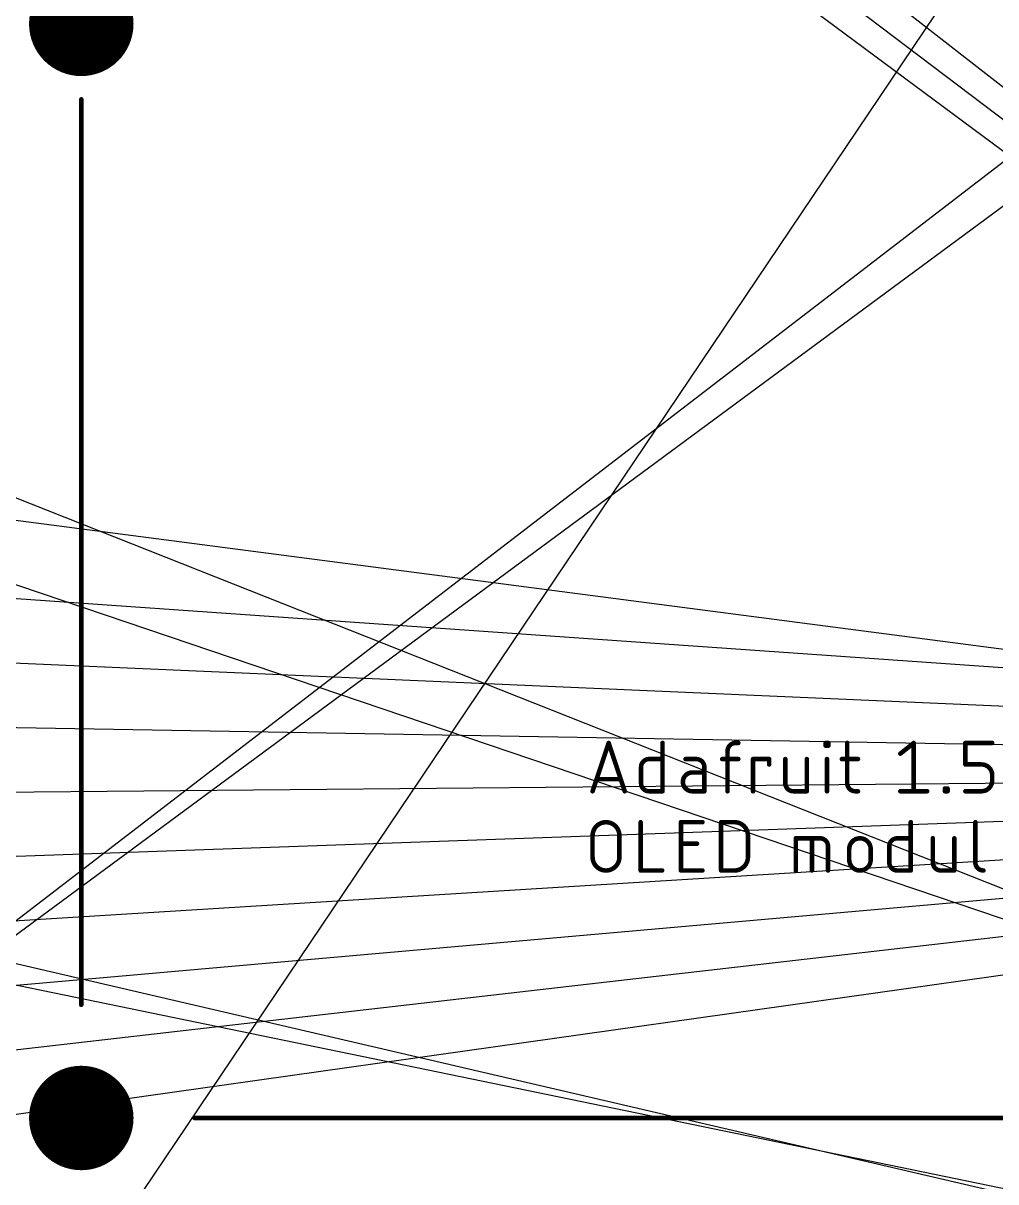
# Model space of a CAD drawing. Extents: x -180 to 275, y -75 to 92.
# Drawn here: x 204.95 to 237.67, y -12.15 to 26.85 of the extents above; entities that cross this region are included whole.
import ezdxf

# ---------------------------------------------------------------- set-up
doc = ezdxf.new("R2010")
doc.units = 0
for name, color, linetype in [('17', 110, 'CONTINUOUS'), ('19', 53, 'CONTINUOUS'), ('21', 253, 'CONTINUOUS')]:
    doc.layers.add(name, color=color, linetype=linetype)

# ---------------------------------------------------------------- blocks, each defined once
blk = doc.blocks.new('ROUNDP')
at = {"const_width": 0.5}
blk.add_lwpolyline([(0, -0.25, 1), (0, 0.25, 1), (0, -0.25)], format="xyb", dxfattribs=at)

msp = doc.modelspace()

# ---------------------------------------------------------------- linework, layer by layer
at = {"layer": '19'}
for p, q in [((187.54, 60), (262.8, 4.0475)), ((190.08, 60), (262.8, 4.6825)), ((192.62, 60), (262.8, 5.3175)), ((117.54, 37.46), (268.73, -13.73)), ((147.6, 33.5), (270, -15)), ((253.73, 32.38), (172.275, -27.8)), ((251.19, 32.38), (172.925, -27.8)), ((188.73, -42.54), (236.11, 27.846)), ((97.5701, 15), (262.8, 3.4125)), ((186.19, 12.54), (248, 4.4666)), ((117.54, 12.46), (268.73, -18.73)), ((97.5701, 10), (262.8, 2.7775)), ((147.6, 8.5), (270, -20)), ((97.5701, 5), (262.8, 2.1425)), ((97.5701, 0), (262.8, 1.5075)), ((97.5701, -5), (262.8, 0.8725)), ((97.5701, -10), (262.8, 0.2375)), ((97.5701, -15), (262.8, -0.3975)), ((97.5701, -20), (262.8, -1.0325)), ((97.5701, -25), (262.8, -1.6675))]:
    msp.add_line(p, q, dxfattribs=at)
at = {"layer": '21', "const_width": 0.1524}
for points in [[(206.9, -6.19), (206.9, 24.29)], [(224.1028, 0.9982), (224.6447, 2.6238)], [(224.6447, 2.6238), (225.1865, 0.9982)], [(226.4575, 2.6238), (226.4575, 0.9982)], [(228.6447, 0.9982), (228.6447, 2.3529)], [(228.9157, 2.6238), (229.006, 2.6238)], [(231.9462, 2.5335), (231.9462, 2.6238)], [(231.9462, 2.6238), (232.0365, 2.6238)], [(232.0365, 2.5335), (231.9462, 2.5335)], [(232.0365, 2.6238), (232.0365, 2.5335)], [(232.671, 2.6238), (232.671, 1.2691)], [(234.4576, 2.2626), (234.9092, 2.6238)], [(234.9092, 2.6238), (234.9092, 0.9982)], [(236.646, 1.9013), (236.646, 2.6238)], [(236.646, 2.6238), (237.5491, 2.6238)], [(226.0059, 2.0819), (226.4575, 2.0819)], [(227.5934, 2.0819), (227.2321, 2.0819)], [(228.4641, 2.0819), (229.006, 2.0819)], [(229.5023, 0.9982), (229.5023, 2.0819)], [(229.5023, 2.0819), (230.0442, 2.0819)], [(230.0442, 2.0819), (230.0442, 1.9013)], [(230.588, 2.0819), (230.588, 1.2691)], [(231.3105, 0.9982), (231.3105, 2.0819)], [(231.9913, 0.9982), (231.9913, 2.0819)], [(232.4903, 2.0819), (233.0322, 2.0819)], [(237.1878, 1.9013), (236.646, 1.9013)], [(225.735, 1.2691), (225.735, 1.811)], [(227.8643, 1.6304), (227.4579, 1.6304)], [(227.8643, 0.9982), (227.8643, 1.811)], [(237.5491, 1.3594), (237.5491, 1.5401)], [(225.0511, 1.4046), (224.2383, 1.4046)], [(226.4575, 0.9982), (226.0059, 0.9982)], [(227.4579, 0.9982), (227.8643, 0.9982)], [(230.8589, 0.9982), (231.3105, 0.9982)], [(232.9419, 0.9982), (233.0322, 0.9982)], [(234.4576, 0.9982), (235.3607, 0.9982)], [(235.9582, 0.9982), (235.9582, 1.0885)], [(235.9582, 1.0885), (236.0485, 1.0885)], [(236.0485, 0.9982), (235.9582, 0.9982)], [(236.0485, 1.0885), (236.0485, 0.9982)], [(236.646, 0.9982), (237.1878, 0.9982)], [(225.721, -0.0432), (225.721, -1.6688)], [(227.0757, -1.6688), (227.0757, -0.0432)], [(227.0757, -0.0432), (227.7982, -0.0432)], [(228.4274, -1.6688), (228.4274, -0.0432)], [(228.4274, -0.0432), (228.879, -0.0432)], [(234.8081, -0.0432), (234.8081, -1.6688)], [(236.9823, -0.0432), (236.9823, -1.3979)], [(224.1028, -1.2172), (224.1028, -0.4948)], [(225.0059, -0.4948), (225.0059, -1.2172)], [(227.0757, -0.7657), (227.6176, -0.7657)], [(229.3306, -0.4948), (229.3306, -1.2172)], [(230.9423, -1.6688), (230.9423, -0.5851)], [(230.9423, -0.5851), (231.7551, -0.5851)], [(231.4842, -1.6688), (231.4842, -0.5851)], [(232.0261, -0.856), (232.0261, -1.6688)], [(234.0856, -1.3979), (234.0856, -0.856)], [(234.3565, -0.5851), (234.8081, -0.5851)], [(235.5518, -0.5851), (235.5518, -1.3979)], [(236.2743, -1.6688), (236.2743, -0.5851)], [(232.7382, -1.3076), (232.7382, -0.9463)], [(233.4607, -0.9463), (233.4607, -1.3076)], [(225.721, -1.6688), (226.4435, -1.6688)], [(227.7982, -1.6688), (227.0757, -1.6688)], [(228.879, -1.6688), (228.4274, -1.6688)], [(234.8081, -1.6688), (234.3565, -1.6688)], [(235.8227, -1.6688), (236.2743, -1.6688)], [(210.71, -10), (245, -10)]]:
    msp.add_lwpolyline(points, dxfattribs=at)
at = {"layer": '21'}
for points, const_width in [([(206.9381, 24.29, 1), (206.8619, 24.29)], 0.0762), ([(224.6808, 2.6358, 1), (224.6085, 2.6118)], 0.0762), ([(224.6808, 2.6118, 1), (224.6085, 2.6358)], 0.0762), ([(226.4956, 2.6238, 1), (226.4194, 2.6238)], 0.0762), ([(228.9157, 2.6238, 0.4142), (228.6447, 2.3529)], 0.1524), ([(228.6828, 2.3529, 1), (228.6066, 2.3529)], 0.0762), ([(228.6066, 2.3529, 1), (228.6828, 2.3529)], 0.0762), ([(228.9157, 2.6619, 1), (228.9157, 2.5857)], 0.0762), ([(228.9157, 2.5857, 1), (228.9157, 2.6619)], 0.0762), ([(229.006, 2.5857, 1), (229.006, 2.6619)], 0.0762), ([(231.9843, 2.6238, 1), (231.9081, 2.6238)], 0.0762), ([(231.9462, 2.6619, 1), (231.9462, 2.5857)], 0.0762), ([(231.9462, 2.5716, 1), (231.9462, 2.4954)], 0.0762), ([(231.9081, 2.5335, 1), (231.9843, 2.5335)], 0.0762), ([(232.0746, 2.6238, 1), (231.9984, 2.6238)], 0.0762), ([(231.9984, 2.5335, 1), (232.0746, 2.5335)], 0.0762), ([(232.0365, 2.5857, 1), (232.0365, 2.6619)], 0.0762), ([(232.0365, 2.4954, 1), (232.0365, 2.5716)], 0.0762), ([(232.7091, 2.6238, 1), (232.6329, 2.6238)], 0.0762), ([(234.9473, 2.6238, 1), (234.8711, 2.6238)], 0.0762), ([(234.933, 2.594, 1), (234.8854, 2.6536)], 0.0762), ([(236.6841, 2.6238, 1), (236.6079, 2.6238)], 0.0762), ([(236.646, 2.6619, 1), (236.646, 2.5857)], 0.0762), ([(237.5491, 2.5857, 1), (237.5491, 2.6619)], 0.0762), ([(226.0059, 2.0819, 0.4142), (225.735, 1.811)], 0.1524), ([(226.0059, 2.12, 1), (226.0059, 2.0438)], 0.0762), ([(226.0059, 2.0438, 1), (226.0059, 2.12)], 0.0762), ([(226.4575, 2.0438, 1), (226.4575, 2.12)], 0.0762), ([(227.2321, 2.12, 1), (227.2321, 2.0438)], 0.0762), ([(227.8643, 1.811, 0.4142), (227.5934, 2.0819)], 0.1524), ([(227.5934, 2.12, 1), (227.5934, 2.0438)], 0.0762), ([(227.5934, 2.0438, 1), (227.5934, 2.12)], 0.0762), ([(228.4641, 2.12, 1), (228.4641, 2.0438)], 0.0762), ([(229.006, 2.0438, 1), (229.006, 2.12)], 0.0762), ([(229.5404, 2.0819, 1), (229.4642, 2.0819)], 0.0762), ([(229.5023, 2.12, 1), (229.5023, 2.0438)], 0.0762), ([(230.0823, 2.0819, 1), (230.0061, 2.0819)], 0.0762), ([(230.0442, 2.0438, 1), (230.0442, 2.12)], 0.0762), ([(230.6261, 2.0819, 1), (230.5499, 2.0819)], 0.0762), ([(231.3486, 2.0819, 1), (231.2724, 2.0819)], 0.0762), ([(232.0294, 2.0819, 1), (231.9532, 2.0819)], 0.0762), ([(232.4903, 2.12, 1), (232.4903, 2.0438)], 0.0762), ([(233.0322, 2.0438, 1), (233.0322, 2.12)], 0.0762), ([(234.4338, 2.2923, 1), (234.4814, 2.2328)], 0.0762), ([(236.646, 1.9394, 1), (236.646, 1.8632)], 0.0762), ([(237.5491, 1.5401, 0.4142), (237.1878, 1.9013)], 0.1524), ([(237.1878, 1.9394, 1), (237.1878, 1.8632)], 0.0762), ([(237.1878, 1.8632, 1), (237.1878, 1.9394)], 0.0762), ([(225.7731, 1.811, 1), (225.6969, 1.811)], 0.0762), ([(225.6969, 1.811, 1), (225.7731, 1.811)], 0.0762), ([(227.4579, 1.6304, 1), (227.4579, 0.9982)], 0.1524), ([(227.4579, 1.6685, 1), (227.4579, 1.5923)], 0.0762), ([(227.4579, 1.5923, 1), (227.4579, 1.6685)], 0.0762), ([(227.9024, 1.811, 1), (227.8262, 1.811)], 0.0762), ([(227.8262, 1.811, 1), (227.9024, 1.811)], 0.0762), ([(227.8643, 1.5923, 1), (227.8643, 1.6685)], 0.0762), ([(230.0061, 1.9013, 1), (230.0823, 1.9013)], 0.0762), ([(236.6079, 1.9013, 1), (236.6841, 1.9013)], 0.0762), ([(237.5872, 1.5401, 1), (237.511, 1.5401)], 0.0762), ([(237.511, 1.5401, 1), (237.5872, 1.5401)], 0.0762), ([(224.2383, 1.4427, 1), (224.2383, 1.3665)], 0.0762), ([(225.0511, 1.3665, 1), (225.0511, 1.4427)], 0.0762), ([(225.735, 1.2691, 0.4142), (226.0059, 0.9982)], 0.1524), ([(225.7731, 1.2691, 1), (225.6969, 1.2691)], 0.0762), ([(225.6969, 1.2691, 1), (225.7731, 1.2691)], 0.0762), ([(230.588, 1.2691, 0.4142), (230.8589, 0.9982)], 0.1524), ([(230.6261, 1.2691, 1), (230.5499, 1.2691)], 0.0762), ([(230.5499, 1.2691, 1), (230.6261, 1.2691)], 0.0762), ([(232.671, 1.2691, 0.4142), (232.9419, 0.9982)], 0.1524), ([(232.7091, 1.2691, 1), (232.6329, 1.2691)], 0.0762), ([(232.6329, 1.2691, 1), (232.7091, 1.2691)], 0.0762), ([(237.1878, 0.9982, 0.4142), (237.5491, 1.3594)], 0.1524), ([(237.5872, 1.3594, 1), (237.511, 1.3594)], 0.0762), ([(237.511, 1.3594, 1), (237.5872, 1.3594)], 0.0762), ([(224.0667, 1.0102, 1), (224.1389, 0.9862)], 0.0762), ([(225.1504, 0.9862, 1), (225.2227, 1.0102)], 0.0762), ([(226.0059, 1.0363, 1), (226.0059, 0.9601)], 0.0762), ([(226.0059, 0.9601, 1), (226.0059, 1.0363)], 0.0762), ([(226.4194, 0.9982, 1), (226.4956, 0.9982)], 0.0762), ([(226.4575, 0.9601, 1), (226.4575, 1.0363)], 0.0762), ([(227.4579, 1.0363, 1), (227.4579, 0.9601)], 0.0762), ([(227.4579, 0.9601, 1), (227.4579, 1.0363)], 0.0762), ([(227.8262, 0.9982, 1), (227.9024, 0.9982)], 0.0762), ([(227.8643, 0.9601, 1), (227.8643, 1.0363)], 0.0762), ([(228.6066, 0.9982, 1), (228.6828, 0.9982)], 0.0762), ([(229.4642, 0.9982, 1), (229.5404, 0.9982)], 0.0762), ([(230.8589, 1.0363, 1), (230.8589, 0.9601)], 0.0762), ([(230.8589, 0.9601, 1), (230.8589, 1.0363)], 0.0762), ([(231.2724, 0.9982, 1), (231.3486, 0.9982)], 0.0762), ([(231.3105, 0.9601, 1), (231.3105, 1.0363)], 0.0762), ([(231.9532, 0.9982, 1), (232.0294, 0.9982)], 0.0762), ([(232.9419, 1.0363, 1), (232.9419, 0.9601)], 0.0762), ([(232.9419, 0.9601, 1), (232.9419, 1.0363)], 0.0762), ([(233.0322, 0.9601, 1), (233.0322, 1.0363)], 0.0762), ([(234.4576, 1.0363, 1), (234.4576, 0.9601)], 0.0762), ([(234.8711, 0.9982, 1), (234.9473, 0.9982)], 0.0762), ([(235.3607, 0.9601, 1), (235.3607, 1.0363)], 0.0762), ([(235.9963, 1.0885, 1), (235.9201, 1.0885)], 0.0762), ([(235.9582, 1.1266, 1), (235.9582, 1.0504)], 0.0762), ([(235.9582, 1.0363, 1), (235.9582, 0.9601)], 0.0762), ([(235.9201, 0.9982, 1), (235.9963, 0.9982)], 0.0762), ([(236.0866, 1.0885, 1), (236.0104, 1.0885)], 0.0762), ([(236.0104, 0.9982, 1), (236.0866, 0.9982)], 0.0762), ([(236.0485, 1.0504, 1), (236.0485, 1.1266)], 0.0762), ([(236.0485, 0.9601, 1), (236.0485, 1.0363)], 0.0762), ([(236.646, 1.0363, 1), (236.646, 0.9601)], 0.0762), ([(237.1878, 1.0363, 1), (237.1878, 0.9601)], 0.0762), ([(237.1878, 0.9601, 1), (237.1878, 1.0363)], 0.0762), ([(225.0059, -0.4948, 1), (224.1028, -0.4948)], 0.1524), ([(225.7591, -0.0432, 1), (225.6829, -0.0432)], 0.0762), ([(227.1138, -0.0432, 1), (227.0376, -0.0432)], 0.0762), ([(227.0757, -0.0051, 1), (227.0757, -0.0813)], 0.0762), ([(227.7982, -0.0813, 1), (227.7982, -0.0051)], 0.0762), ([(228.4655, -0.0432, 1), (228.3893, -0.0432)], 0.0762), ([(228.4274, -0.0051, 1), (228.4274, -0.0813)], 0.0762), ([(229.3306, -0.4948, 0.4142), (228.879, -0.0432)], 0.1524), ([(228.879, -0.0051, 1), (228.879, -0.0813)], 0.0762), ([(228.879, -0.0813, 1), (228.879, -0.0051)], 0.0762), ([(234.8461, -0.0432, 1), (234.77, -0.0432)], 0.0762), ([(237.0204, -0.0432, 1), (236.9442, -0.0432)], 0.0762), ([(224.1409, -0.4948, 1), (224.0647, -0.4948)], 0.0762), ([(224.0647, -0.4948, 1), (224.1409, -0.4948)], 0.0762), ([(225.044, -0.4948, 1), (224.9678, -0.4948)], 0.0762), ([(224.9678, -0.4948, 1), (225.044, -0.4948)], 0.0762), ([(227.0757, -0.7276, 1), (227.0757, -0.8038)], 0.0762), ([(227.6176, -0.8038, 1), (227.6176, -0.7276)], 0.0762), ([(229.3687, -0.4948, 1), (229.2925, -0.4948)], 0.0762), ([(229.2925, -0.4948, 1), (229.3687, -0.4948)], 0.0762), ([(230.9804, -0.5851, 1), (230.9042, -0.5851)], 0.0762), ([(230.9423, -0.547, 1), (230.9423, -0.6232)], 0.0762), ([(231.5223, -0.5851, 1), (231.4461, -0.5851)], 0.0762), ([(232.0261, -0.856, 0.4142), (231.7551, -0.5851)], 0.1524), ([(231.7551, -0.547, 1), (231.7551, -0.6232)], 0.0762), ([(231.7551, -0.6232, 1), (231.7551, -0.547)], 0.0762), ([(232.0642, -0.856, 1), (231.988, -0.856)], 0.0762), ([(233.4607, -0.9463, 1), (232.7382, -0.9463)], 0.1524), ([(234.3565, -0.5851, 0.4142), (234.0856, -0.856)], 0.1524), ([(234.1237, -0.856, 1), (234.0475, -0.856)], 0.0762), ([(234.3565, -0.547, 1), (234.3565, -0.6232)], 0.0762), ([(234.3565, -0.6232, 1), (234.3565, -0.547)], 0.0762), ([(234.8081, -0.6232, 1), (234.8081, -0.547)], 0.0762), ([(235.5899, -0.5851, 1), (235.5137, -0.5851)], 0.0762), ([(236.3124, -0.5851, 1), (236.2362, -0.5851)], 0.0762), ([(224.1028, -1.2172, 1), (225.0059, -1.2172)], 0.1524), ([(224.1409, -1.2172, 1), (224.0647, -1.2172)], 0.0762), ([(225.044, -1.2172, 1), (224.9678, -1.2172)], 0.0762), ([(228.879, -1.6688, 0.4142), (229.3306, -1.2172)], 0.1524), ([(229.3687, -1.2172, 1), (229.2925, -1.2172)], 0.0762), ([(231.988, -0.856, 1), (232.0642, -0.856)], 0.0762), ([(232.7763, -0.9463, 1), (232.7001, -0.9463)], 0.0762), ([(232.7001, -0.9463, 1), (232.7763, -0.9463)], 0.0762), ([(233.4988, -0.9463, 1), (233.4226, -0.9463)], 0.0762), ([(233.4226, -0.9463, 1), (233.4988, -0.9463)], 0.0762), ([(234.0475, -0.856, 1), (234.1237, -0.856)], 0.0762), ([(224.0647, -1.2172, 1), (224.1409, -1.2172)], 0.0762), ([(224.9678, -1.2172, 1), (225.044, -1.2172)], 0.0762), ([(229.2925, -1.2172, 1), (229.3687, -1.2172)], 0.0762), ([(232.7382, -1.3076, 1), (233.4607, -1.3076)], 0.1524), ([(232.7763, -1.3076, 1), (232.7001, -1.3076)], 0.0762), ([(232.7001, -1.3076, 1), (232.7763, -1.3076)], 0.0762), ([(233.4988, -1.3076, 1), (233.4226, -1.3076)], 0.0762), ([(233.4226, -1.3076, 1), (233.4988, -1.3076)], 0.0762), ([(234.0856, -1.3979, 0.4142), (234.3565, -1.6688)], 0.1524), ([(234.1237, -1.3979, 1), (234.0475, -1.3979)], 0.0762), ([(234.0475, -1.3979, 1), (234.1237, -1.3979)], 0.0762), ([(235.5518, -1.3979, 0.4142), (235.8227, -1.6688)], 0.1524), ([(235.5899, -1.3979, 1), (235.5137, -1.3979)], 0.0762), ([(235.5137, -1.3979, 1), (235.5899, -1.3979)], 0.0762), ([(236.9823, -1.3979, 0.4142), (237.2532, -1.6688)], 0.1524), ([(237.0204, -1.3979, 1), (236.9442, -1.3979)], 0.0762), ([(236.9442, -1.3979, 1), (237.0204, -1.3979)], 0.0762), ([(225.721, -1.6307, 1), (225.721, -1.7069)], 0.0762), ([(225.6829, -1.6688, 1), (225.7591, -1.6688)], 0.0762), ([(226.4435, -1.7069, 1), (226.4435, -1.6307)], 0.0762), ([(227.0757, -1.6307, 1), (227.0757, -1.7069)], 0.0762), ([(227.0376, -1.6688, 1), (227.1138, -1.6688)], 0.0762), ([(227.7982, -1.7069, 1), (227.7982, -1.6307)], 0.0762), ([(228.4274, -1.6307, 1), (228.4274, -1.7069)], 0.0762), ([(228.3893, -1.6688, 1), (228.4655, -1.6688)], 0.0762), ([(228.879, -1.6307, 1), (228.879, -1.7069)], 0.0762), ([(228.879, -1.7069, 1), (228.879, -1.6307)], 0.0762), ([(230.9042, -1.6688, 1), (230.9804, -1.6688)], 0.0762), ([(231.4461, -1.6688, 1), (231.5223, -1.6688)], 0.0762), ([(231.988, -1.6688, 1), (232.0642, -1.6688)], 0.0762), ([(234.3565, -1.6307, 1), (234.3565, -1.7069)], 0.0762), ([(234.3565, -1.7069, 1), (234.3565, -1.6307)], 0.0762), ([(234.77, -1.6688, 1), (234.8461, -1.6688)], 0.0762), ([(234.8081, -1.7069, 1), (234.8081, -1.6307)], 0.0762), ([(235.8227, -1.6307, 1), (235.8227, -1.7069)], 0.0762), ([(235.8227, -1.7069, 1), (235.8227, -1.6307)], 0.0762), ([(236.2362, -1.6688, 1), (236.3124, -1.6688)], 0.0762), ([(236.2743, -1.7069, 1), (236.2743, -1.6307)], 0.0762), ([(237.2532, -1.7069, 1), (237.2532, -1.6307)], 0.0762), ([(206.8619, -6.19, 1), (206.9381, -6.19)], 0.0762), ([(210.71, -9.9619, 1), (210.71, -10.0381)], 0.0762)]:
    msp.add_lwpolyline(points, format="xyb", dxfattribs=dict(at, const_width=const_width))

# ---------------------------------------------------------------- block references
at = {"layer": '17', "xscale": 3.516, "yscale": 3.516, "rotation": 180}
for p in [(206.9, 26.83), (206.9, 26.83), (206.9, -10), (206.9, -10)]:
    msp.add_blockref('ROUNDP', p, dxfattribs=at)

doc.saveas('drawing.dxf')
